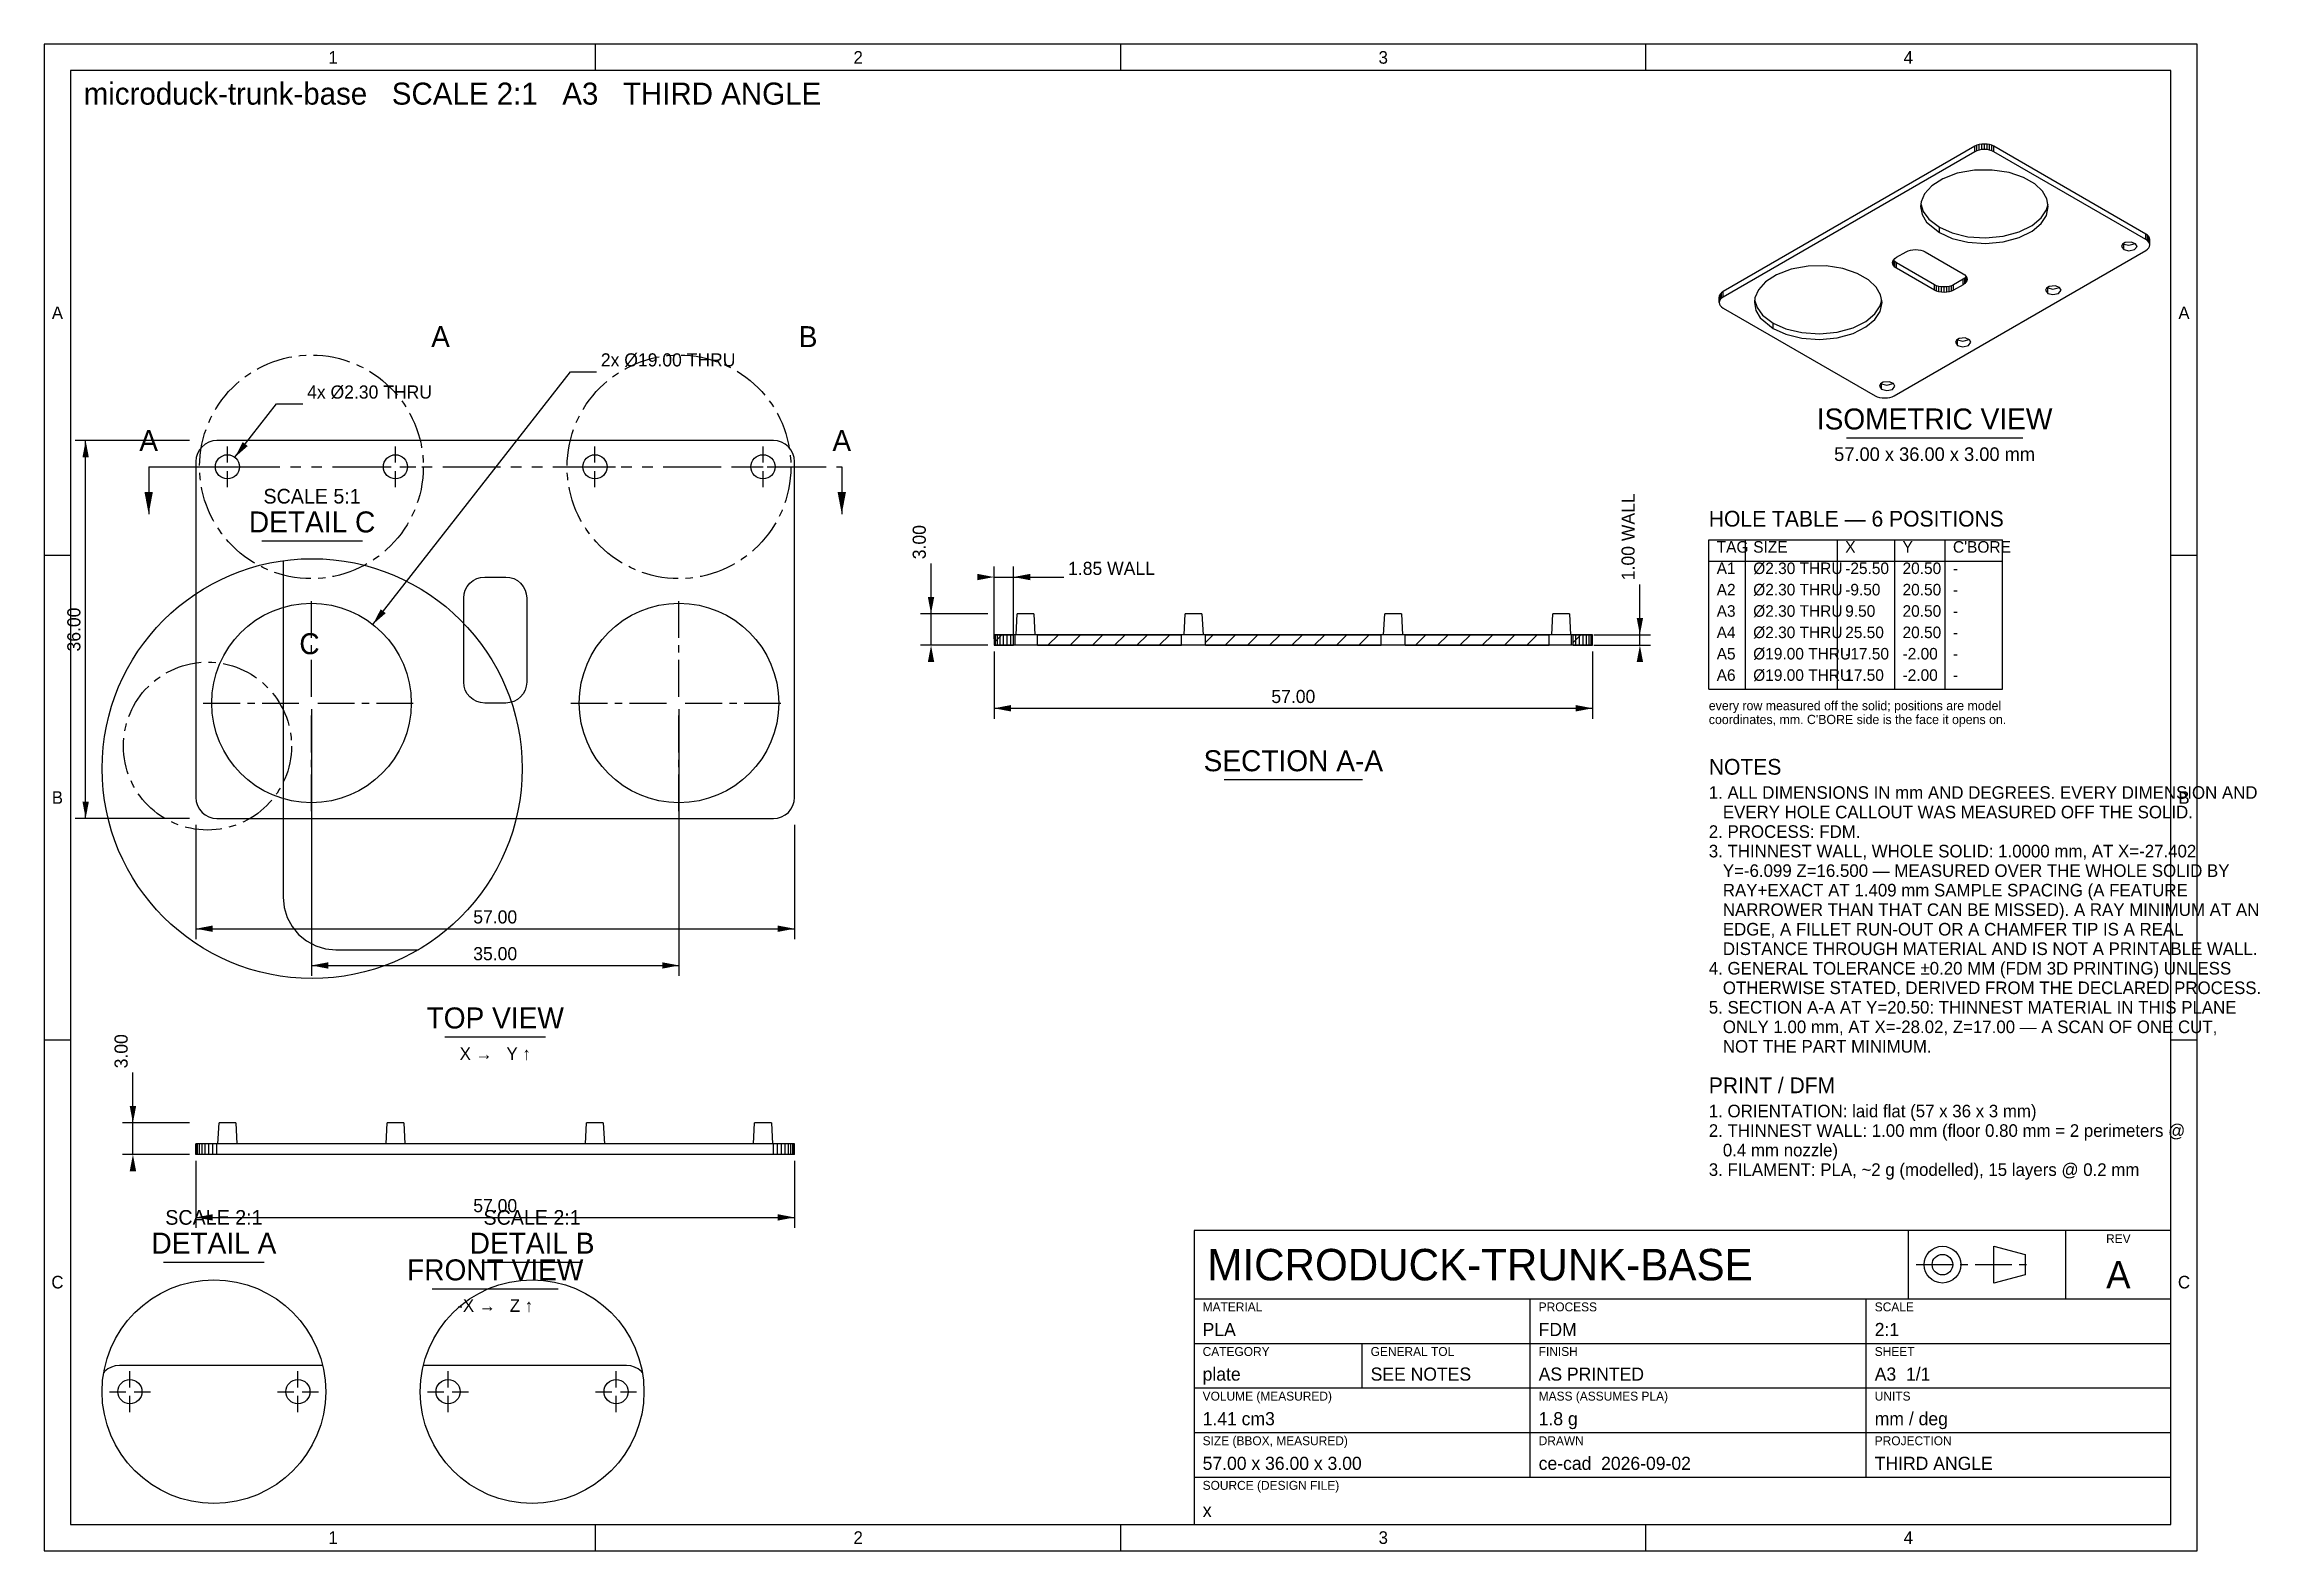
# Model space of a CAD drawing. Header units: millimetres. Extents: x 5 to 427, y 5 to 292.
import ezdxf
from ezdxf.enums import TextEntityAlignment as Align

# ---------------------------------------------------------------- set-up
doc = ezdxf.new("R2010")
doc.units = ezdxf.units.MM
doc.linetypes.add('CENTER', pattern=[11.2, 7, -1.4, 1.4, -1.4])
doc.linetypes.add('PHANTOM', pattern=[21, 11, -2, 2, -2, 2, -2])
for name, color, linetype in [('CENTER', 4, 'CENTER'), ('CUT', 1, 'PHANTOM'), ('CUTTHIN', 1, 'PHANTOM'), ('DIM', 3, 'CONTINUOUS'), ('FRAME', 7, 'CONTINUOUS'), ('HATCH', 5, 'CONTINUOUS'), ('SECTION', 7, 'CONTINUOUS'), ('TEXT', 3, 'CONTINUOUS'), ('TITLE', 7, 'CONTINUOUS'), ('VISIBLE', 7, 'CONTINUOUS')]:
    doc.layers.add(name, color=color, linetype=linetype)

msp = doc.modelspace()

# ---------------------------------------------------------------- linework, layer by layer
at = {"layer": 'CENTER'}
for p, q in [((39.875, 212.305), (39.875, 215.4)), ((71.875, 212.305), (71.875, 215.4)), ((109.875, 212.305), (109.875, 215.4)), ((141.875, 212.305), (141.875, 215.4)), ((35.975, 211.5), (39.07, 211.5)), ((40.68, 211.5), (43.775, 211.5)), ((67.975, 211.5), (71.07, 211.5)), ((72.68, 211.5), (75.775, 211.5)), ((105.975, 211.5), (109.07, 211.5)), ((110.68, 211.5), (113.775, 211.5)), ((137.975, 211.5), (141.07, 211.5)), ((142.68, 211.5), (145.775, 211.5)), ((39.875, 207.6), (39.875, 210.695)), ((71.875, 207.6), (71.875, 210.695)), ((109.875, 207.6), (109.875, 210.695)), ((141.875, 207.6), (141.875, 210.695)), ((55.875, 167.7), (55.875, 187.1)), ((125.875, 167.7), (125.875, 187.1)), ((35.275, 166.5), (54.675, 166.5)), ((55.875, 145.9), (55.875, 165.3)), ((57.075, 166.5), (76.475, 166.5)), ((105.275, 166.5), (124.675, 166.5)), ((125.875, 145.9), (125.875, 165.3)), ((127.075, 166.5), (146.475, 166.5)), ((361.5, 59.5), (383.75, 59.5)), ((21.3, 36.105), (21.3, 39.2)), ((53.3, 36.105), (53.3, 39.2)), ((81.9, 36.105), (81.9, 39.2)), ((113.9, 36.105), (113.9, 39.2)), ((17.4, 35.3), (20.495, 35.3)), ((21.3, 31.4), (21.3, 34.495)), ((22.105, 35.3), (25.2, 35.3)), ((49.4, 35.3), (52.495, 35.3)), ((53.3, 31.4), (53.3, 34.495)), ((54.105, 35.3), (57.2, 35.3)), ((78, 35.3), (81.095, 35.3)), ((81.9, 31.4), (81.9, 34.495)), ((82.705, 35.3), (85.8, 35.3)), ((110, 35.3), (113.095, 35.3)), ((113.9, 31.4), (113.9, 34.495)), ((114.705, 35.3), (117.8, 35.3))]:
    msp.add_line(p, q, dxfattribs=at)
for centre, radius in [((55.875, 211.5), 21.3), ((125.875, 211.5), 21.3), ((36.071, 158.302), 16)]:
    msp.add_circle(centre, radius, dxfattribs=at)
at = {"layer": 'CUT'}
for p, q in [((24.875, 211.5), (38.875, 211.5)), ((24.875, 211.5), (24.875, 202.5)), ((142.875, 211.5), (156.875, 211.5)), ((156.875, 211.5), (156.875, 202.5))]:
    msp.add_line(p, q, dxfattribs=at)
for points in [[(24.875, 202.5), (25.673, 206.7), (24.077, 206.7)], [(156.875, 202.5), (157.673, 206.7), (156.077, 206.7)]]:
    msp.add_solid(points, dxfattribs=at)
at = {"layer": 'CUTTHIN'}
msp.add_line((38.875, 211.5), (142.875, 211.5), dxfattribs=at)
at = {"layer": 'DIM'}
for p, q in [((67.572568, 181.472204), (105.193655, 229.625)), ((105.193655, 229.625), (110.193655, 229.625)), ((41.291021, 213.312425), (49.250428, 223.5)), ((49.250428, 223.5), (54.250428, 223.5)), ((32.675, 216.5), (10.875, 216.5)), ((12.875, 144.5), (12.875, 216.5)), ((173.875, 183.5), (173.875, 193.1)), ((185.875, 178.716669), (185.875, 192.5)), ((185.875, 190.5), (189.575, 190.5)), ((189.575, 178.716669), (189.575, 192.5)), ((189.575, 190.5), (199.175, 190.5)), ((308.875, 179.5), (308.875, 189.1)), ((184.675, 183.5), (171.875, 183.5)), ((173.875, 177.5), (173.875, 183.5)), ((184.675, 177.5), (171.875, 177.5)), ((300.124998, 179.5), (310.875, 179.5)), ((300.124998, 177.5), (310.875, 177.5)), ((308.875, 177.5), (308.875, 179.5)), ((185.875, 176.3), (185.875, 163.5)), ((299.875, 176.3), (299.875, 163.5)), ((55.875, 165.3), (55.875, 114.5)), ((125.875, 165.3), (125.875, 114.5)), ((185.875, 165.5), (299.875, 165.5)), ((32.675, 144.5), (10.875, 144.5)), ((33.875, 143.3), (33.875, 121.5)), ((147.875, 143.3), (147.875, 121.5)), ((33.875, 123.5), (147.875, 123.5)), ((55.875, 116.5), (125.875, 116.5)), ((21.875, 86.5), (21.875, 96.1)), ((32.675, 86.5), (19.875, 86.5)), ((21.875, 80.5), (21.875, 86.5)), ((32.675, 80.5), (19.875, 80.5)), ((33.875, 79.3), (33.875, 66.5)), ((147.875, 79.3), (147.875, 66.5)), ((33.875, 68.5), (147.875, 68.5))]:
    msp.add_line(p, q, dxfattribs=at)
for points in [[(12.875, 216.5), (12.267, 213.3), (13.483, 213.3)], [(41.291021, 213.312425), (43.740249, 215.459737), (42.782028, 216.208381)], [(185.875, 190.5), (182.675, 191.108), (182.675, 189.892)], [(189.575, 190.5), (192.775, 189.892), (192.775, 191.108)], [(173.875, 183.5), (174.483, 186.7), (173.267, 186.7)], [(67.572568, 181.472204), (70.021795, 183.619517), (69.063574, 184.368161)], [(308.875, 179.5), (309.483, 182.7), (308.267, 182.7)], [(173.875, 177.5), (173.267, 174.3), (174.483, 174.3)], [(308.875, 177.5), (308.267, 174.3), (309.483, 174.3)], [(185.875, 165.5), (189.075, 164.892), (189.075, 166.108)], [(299.875, 165.5), (296.675, 166.108), (296.675, 164.892)], [(12.875, 144.5), (13.483, 147.7), (12.267, 147.7)], [(33.875, 123.5), (37.075, 122.892), (37.075, 124.108)], [(147.875, 123.5), (144.675, 124.108), (144.675, 122.892)], [(55.875, 116.5), (59.075, 115.892), (59.075, 117.108)], [(125.875, 116.5), (122.675, 117.108), (122.675, 115.892)], [(21.875, 86.5), (22.483, 89.7), (21.267, 89.7)], [(21.875, 80.5), (21.267, 77.3), (22.483, 77.3)], [(33.875, 68.5), (37.075, 67.892), (37.075, 69.108)], [(147.875, 68.5), (144.675, 69.108), (144.675, 67.892)]]:
    msp.add_solid(points, dxfattribs=at)
at = {"layer": 'FRAME'}
for p, q in [((410, 287), (10, 287)), ((10, 287), (10, 10)), ((410, 10), (410, 287)), ((410, 66), (224, 66)), ((224, 66), (224, 10)), ((410, 10), (410, 66)), ((10, 10), (410, 10)), ((224, 10), (410, 10))]:
    msp.add_line(p, q, dxfattribs=at)
at = {"layer": 'HATCH'}
for p, q in [((185.875, 178.042644), (187.332356, 179.5)), ((189.574997, 177.5), (189.575, 177.500003)), ((196.119153, 177.5), (198.119153, 179.5)), ((200.361794, 177.5), (202.361794, 179.5)), ((204.604434, 177.5), (206.604434, 179.5)), ((208.847075, 177.5), (210.847075, 179.5)), ((213.089716, 177.5), (215.089716, 179.5)), ((217.332356, 177.5), (219.332356, 179.5)), ((221.574997, 177.5), (221.575, 177.500003)), ((226.175, 178.041128), (227.633872, 179.5)), ((229.876512, 177.5), (231.876512, 179.5)), ((234.119153, 177.5), (236.119153, 179.5)), ((238.361794, 177.5), (240.361794, 179.5)), ((242.604434, 177.5), (244.604434, 179.5)), ((246.847075, 177.5), (248.847075, 179.5)), ((251.089716, 177.5), (253.089716, 179.5)), ((255.332356, 177.5), (257.332356, 179.5)), ((259.574997, 177.5), (259.575, 177.500003)), ((266.119153, 177.5), (268.119153, 179.5)), ((270.361794, 177.5), (272.361794, 179.5)), ((274.604434, 177.5), (276.604434, 179.5)), ((278.847075, 177.5), (280.847075, 179.5)), ((283.089716, 177.5), (285.089716, 179.5)), ((287.332356, 177.5), (289.332356, 179.5)), ((291.574997, 177.5), (291.575, 177.500003)), ((296.175, 178.042644), (297.632356, 179.5)), ((299.874997, 177.5), (299.875, 177.500003))]:
    msp.add_line(p, q, dxfattribs=at)
at = {"layer": 'SECTION'}
for p, q in [((185.875, 179.5), (185.875, 177.5)), ((185.875, 179.5), (189.575, 179.5)), ((185.875, 177.5), (189.575, 177.5)), ((189.575, 177.5), (189.575, 179.5)), ((194.175, 177.5), (194.175, 179.5)), ((194.175, 179.5), (221.575, 179.5)), ((194.175, 177.5), (221.575, 177.5)), ((221.575, 177.5), (221.575, 179.5)), ((226.175, 177.5), (226.175, 179.5)), ((226.175, 179.5), (259.575, 179.5)), ((226.175, 177.5), (259.575, 177.5)), ((259.575, 177.5), (259.575, 179.5)), ((264.175, 177.5), (264.175, 179.5)), ((264.175, 179.5), (291.575, 179.5)), ((264.175, 177.5), (291.575, 177.5)), ((291.575, 177.5), (291.575, 179.5)), ((296.175, 177.5), (296.175, 179.5)), ((296.175, 179.5), (299.875, 179.5)), ((296.175, 177.5), (299.875, 177.5)), ((299.875, 177.5), (299.875, 179.5))]:
    msp.add_line(p, q, dxfattribs=at)
for centre, radius in [((56, 154), 40), ((37.3, 35.3), 21.3), ((97.9, 35.3), 21.3)]:
    msp.add_circle(centre, radius, dxfattribs=at)
at = {"layer": 'TEXT'}
for p, q in [((348.2, 217.01284), (381.8, 217.01284)), ((46.4, 197.4), (65.6, 197.4)), ((229.675, 151.9), (256.075, 151.9)), ((81.275, 102.9), (100.475, 102.9)), ((27.7, 60), (46.9, 60)), ((88.3, 60), (107.5, 60)), ((78.875, 54.9), (102.875, 54.9))]:
    msp.add_line(p, q, dxfattribs=at)
at = {"layer": 'TITLE'}
for p, q in [((415, 292), (5, 292)), ((5, 292), (5, 5)), ((110, 287), (110, 292)), ((210, 287), (210, 292)), ((310, 287), (310, 292)), ((415, 5), (415, 292)), ((5, 194.666667), (10, 194.666667)), ((322, 197.61284), (377.92, 197.61284)), ((322, 169.12284), (322, 197.61284)), ((328.96, 169.12284), (328.96, 197.61284)), ((346.48, 169.12284), (346.48, 197.61284)), ((357.4, 169.12284), (357.4, 197.61284)), ((367, 169.12284), (367, 197.61284)), ((377.92, 169.12284), (377.92, 197.61284)), ((410, 194.666667), (415, 194.666667)), ((322, 193.54284), (377.92, 193.54284)), ((322, 169.12284), (377.92, 169.12284)), ((5, 102.333333), (10, 102.333333)), ((410, 102.333333), (415, 102.333333)), ((360, 53), (360, 66)), ((390, 53), (390, 66)), ((376.3, 56), (376.3, 63)), ((376.3, 63), (382.25, 61.46)), ((382.25, 61.46), (382.25, 57.54)), ((382.25, 57.54), (376.3, 56)), ((224, 53), (410, 53)), ((288, 19), (288, 53)), ((352, 19), (352, 53)), ((224, 44.5), (410, 44.5)), ((256, 36), (256, 44.5)), ((224, 36), (410, 36)), ((224, 27.5), (410, 27.5)), ((224, 19), (410, 19)), ((110, 5), (110, 10)), ((210, 5), (210, 10)), ((310, 5), (310, 10)), ((5, 5), (415, 5))]:
    msp.add_line(p, q, dxfattribs=at)
for radius in [3.5, 1.96]:
    msp.add_circle((366.5, 59.5), radius, dxfattribs=at)
at = {"layer": 'VISIBLE'}
for p, q in [((372.688332, 272.56738), (324.74932, 244.889778)), ((372.688332, 271.522942), (324.74932, 243.845341)), ((373.076014, 272.751071), (372.688332, 272.56738)), ((372.688332, 271.522942), (372.688332, 272.56738)), ((373.076014, 271.706633), (372.688332, 271.522942)), ((373.518317, 272.887566), (373.076014, 272.751071)), ((373.076014, 271.706633), (373.076014, 272.751071)), ((373.518317, 271.843128), (373.076014, 271.706633)), ((373.998244, 272.971619), (373.518317, 272.887566)), ((373.518317, 271.843128), (373.518317, 272.887566)), ((373.998244, 271.927181), (373.518317, 271.843128)), ((374.497351, 273), (373.998244, 272.971619)), ((373.998244, 271.927181), (373.998244, 272.971619)), ((374.497351, 271.955562), (373.998244, 271.927181)), ((374.996459, 272.971619), (374.497351, 273)), ((374.497351, 271.955562), (374.497351, 273)), ((374.996459, 271.927181), (374.497351, 271.955562)), ((375.476386, 272.887566), (374.996459, 272.971619)), ((374.996459, 271.927181), (374.996459, 272.971619)), ((375.476386, 271.843128), (374.996459, 271.927181)), ((375.918689, 272.751071), (375.476386, 272.887566)), ((375.476386, 271.843128), (375.476386, 272.887566)), ((375.918689, 271.706633), (375.476386, 271.843128)), ((376.306371, 272.56738), (375.918689, 272.751071)), ((375.918689, 271.706633), (375.918689, 272.751071)), ((376.306371, 271.522942), (375.918689, 271.706633)), ((405.25068, 255.856375), (376.306371, 272.56738)), ((376.306371, 271.522942), (376.306371, 272.56738)), ((405.25068, 254.811937), (376.306371, 271.522942)), ((366.547644, 266.385038), (364.456486, 265.030563)), ((369.32144, 267.426367), (366.547644, 266.385038)), ((372.571942, 268.005965), (369.32144, 267.426367)), ((375.979205, 268.042231), (372.571942, 268.005965)), ((379.196008, 267.548919), (375.979205, 268.042231)), ((381.942873, 266.623474), (379.196008, 267.548919)), ((384.064093, 265.404891), (381.942873, 266.623474)), ((362.447342, 261.986148), (362.345238, 261.078564)), ((362.378947, 261.600783), (362.850623, 260.120705)), ((363.107273, 263.523966), (362.447342, 261.986148)), ((364.456486, 265.030563), (363.107273, 263.523966)), ((385.526272, 264.024566), (384.064093, 265.404891)), ((386.37144, 262.570753), (385.526272, 264.024566)), ((386.296701, 260.444788), (386.615756, 261.600783)), ((386.649465, 261.078564), (386.37144, 262.570753)), ((362.345238, 261.078564), (362.623263, 259.586375)), ((362.623263, 259.586375), (363.468431, 258.132563)), ((362.850623, 260.120705), (363.903384, 258.685866)), ((363.468431, 258.132563), (365.90451, 256.117485)), ((363.903384, 258.685866), (365.90451, 257.161922)), ((381.130854, 256.244496), (383.581124, 257.462568)), ((383.581124, 257.462568), (385.301599, 258.911456)), ((383.581124, 256.41813), (385.301599, 257.867018)), ((385.301599, 258.911456), (386.296701, 260.444788)), ((385.301599, 257.867018), (386.296701, 259.40035)), ((386.296701, 259.40035), (386.649465, 261.078564)), ((365.90451, 257.161922), (368.348524, 256.071397)), ((365.90451, 256.117485), (365.90451, 257.161922)), ((365.90451, 256.117485), (368.348524, 255.026959)), ((368.348524, 256.071397), (371.357314, 255.345244)), ((368.348524, 255.026959), (371.357314, 254.300806)), ((371.357314, 255.345244), (374.710107, 255.108051)), ((371.357314, 254.300806), (374.710107, 254.063614)), ((374.710107, 255.108051), (378.08338, 255.419414)), ((374.710107, 254.063614), (378.08338, 254.374977)), ((378.08338, 255.419414), (381.130854, 256.244496)), ((378.08338, 254.374977), (381.130854, 255.200058)), ((381.130854, 255.200058), (383.581124, 256.41813)), ((400.802354, 253.922347), (400.613851, 253.50639)), ((400.613851, 253.50639), (401.04471, 252.905838)), ((401.319554, 254.231701), (400.802354, 253.922347)), ((400.924794, 254.028609), (401.04471, 253.950276)), ((401.04471, 253.950276), (402.007179, 253.702706)), ((401.04471, 252.905838), (401.04471, 253.950276)), ((402.455676, 254.328278), (401.319554, 254.231701)), ((402.007179, 253.702706), (403.244998, 254.028609)), ((403.285564, 253.997094), (402.455676, 254.328278)), ((403.095617, 252.889296), (403.555941, 253.50639)), ((403.555941, 253.50639), (403.285564, 253.997094)), ((405.568842, 255.632547), (405.25068, 255.856375)), ((405.25068, 254.811937), (405.25068, 255.856375)), ((405.568842, 254.588109), (405.25068, 254.811937)), ((405.805258, 255.377183), (405.568842, 255.632547)), ((405.568842, 254.588109), (405.568842, 255.632547)), ((405.805258, 254.332745), (405.568842, 254.588109)), ((405.568842, 252.94689), (405.805258, 253.202254)), ((405.950842, 255.100097), (405.805258, 255.377183)), ((405.805258, 254.332745), (405.805258, 255.377183)), ((405.950842, 254.055659), (405.805258, 254.332745)), ((405.805258, 253.202254), (405.950842, 253.47934)), ((406, 254.811937), (405.950842, 255.100097)), ((405.950842, 254.055659), (405.950842, 255.100097)), ((406, 253.7675), (405.950842, 254.055659)), ((405.950842, 253.47934), (406, 253.7675)), ((406, 253.7675), (406, 254.811937)), ((337.663602, 249.148706), (334.889806, 248.107377)), ((340.914104, 249.728304), (337.663602, 249.148706)), ((344.321367, 249.76457), (340.914104, 249.728304)), ((347.53817, 249.271258), (344.321367, 249.76457)), ((350.285035, 248.345813), (347.53817, 249.271258)), ((357.014602, 250.373077), (357.06376, 250.661236)), ((357.06376, 250.084917), (357.014602, 250.373077)), ((357.06376, 250.661236), (357.209344, 250.938322)), ((357.06376, 250.084917), (357.06376, 250.661236)), ((357.209344, 249.807831), (357.06376, 250.084917)), ((357.209344, 250.852269), (357.186738, 250.895296)), ((357.209344, 250.938322), (357.44576, 251.193686)), ((357.44576, 250.596905), (357.209344, 250.852269)), ((357.209344, 249.807831), (357.209344, 250.852269)), ((357.44576, 249.552467), (357.209344, 249.807831)), ((357.311668, 225.04546), (405.25068, 252.723062)), ((357.44576, 251.193686), (357.763923, 251.417515)), ((357.763923, 250.373077), (357.44576, 250.596905)), ((357.44576, 249.552467), (357.44576, 250.596905)), ((357.763923, 249.328639), (357.44576, 249.552467)), ((357.763923, 251.417515), (359.572942, 252.461952)), ((365, 246.195326), (357.763923, 250.373077)), ((357.763923, 249.328639), (357.763923, 250.373077)), ((365, 245.150888), (357.763923, 249.328639)), ((359.572942, 252.461952), (359.960624, 252.645643)), ((359.960624, 252.645643), (360.402927, 252.782138)), ((360.402927, 252.782138), (360.882854, 252.866191)), ((360.882854, 252.866191), (361.381961, 252.894573)), ((361.381961, 252.894573), (361.881069, 252.866191)), ((361.881069, 252.866191), (362.360996, 252.782138)), ((362.360996, 252.782138), (362.803299, 252.645643)), ((362.803299, 252.645643), (363.190981, 252.461952)), ((363.190981, 252.461952), (370.427058, 248.284201)), ((401.04471, 252.905838), (402.007179, 252.658268)), ((402.007179, 252.658268), (403.095617, 252.889296)), ((405.25068, 252.723062), (405.568842, 252.94689)), ((324.74932, 244.889778), (324.431158, 244.66595)), ((324.74932, 243.845341), (324.74932, 244.889778)), ((331.449435, 245.246305), (330.789504, 243.708487)), ((332.798648, 246.752901), (331.449435, 245.246305)), ((334.889806, 248.107377), (332.798648, 246.752901)), ((352.406255, 247.12723), (350.285035, 248.345813)), ((353.868434, 245.746904), (352.406255, 247.12723)), ((354.713602, 244.293092), (353.868434, 245.746904)), ((365.387682, 246.011634), (365, 246.195326)), ((365, 245.150888), (365, 246.195326)), ((365.387682, 244.967197), (365, 245.150888)), ((365.829985, 245.87514), (365.387682, 246.011634)), ((365.387682, 244.967197), (365.387682, 246.011634)), ((365.829985, 244.830702), (365.387682, 244.967197)), ((366.309912, 245.791087), (365.829985, 245.87514)), ((365.829985, 244.830702), (365.829985, 245.87514)), ((366.309912, 244.746649), (365.829985, 244.830702)), ((366.809019, 245.762705), (366.309912, 245.791087)), ((366.309912, 244.746649), (366.309912, 245.791087)), ((366.809019, 244.718268), (366.309912, 244.746649)), ((367.308127, 245.791087), (366.809019, 245.762705)), ((366.809019, 244.718268), (366.809019, 245.762705)), ((367.308127, 244.746649), (366.809019, 244.718268)), ((367.788054, 245.87514), (367.308127, 245.791087)), ((367.308127, 244.746649), (367.308127, 245.791087)), ((367.788054, 244.830702), (367.308127, 244.746649)), ((368.230357, 246.011634), (367.788054, 245.87514)), ((367.788054, 244.830702), (367.788054, 245.87514)), ((368.230357, 244.967197), (367.788054, 244.830702)), ((368.618039, 246.195326), (368.230357, 246.011634)), ((368.230357, 244.967197), (368.230357, 246.011634)), ((368.618039, 245.150888), (368.230357, 244.967197)), ((370.427058, 247.239763), (368.618039, 246.195326)), ((370.427058, 246.195326), (368.618039, 245.150888)), ((368.618039, 245.150888), (368.618039, 246.195326)), ((370.427058, 248.284201), (370.74522, 248.060373)), ((370.74522, 247.463592), (370.427058, 247.239763)), ((370.427058, 246.195326), (370.427058, 247.239763)), ((370.74522, 246.419154), (370.427058, 246.195326)), ((370.74522, 248.060373), (370.981636, 247.805009)), ((370.981636, 247.718956), (370.74522, 247.463592)), ((370.74522, 246.419154), (370.74522, 247.463592)), ((370.981636, 246.674518), (370.74522, 246.419154)), ((370.981636, 247.805009), (371.12722, 247.527923)), ((371.004243, 247.761982), (370.981636, 247.718956)), ((370.981636, 246.674518), (370.981636, 247.718956)), ((371.12722, 246.951604), (370.981636, 246.674518)), ((371.12722, 247.527923), (371.176378, 247.239763)), ((371.12722, 246.951604), (371.12722, 247.527923)), ((371.176378, 247.239763), (371.12722, 246.951604)), ((386.3302, 245.566845), (386.141696, 245.150888)), ((386.141696, 245.150888), (386.572555, 244.550336)), ((386.8474, 245.876198), (386.3302, 245.566845)), ((386.452639, 245.673107), (386.572555, 245.594774)), ((386.572555, 245.594774), (387.535025, 245.347203)), ((386.572555, 244.550336), (386.572555, 245.594774)), ((387.983521, 245.972775), (386.8474, 245.876198)), ((387.535025, 245.347203), (388.772843, 245.673107)), ((388.813409, 245.641592), (387.983521, 245.972775)), ((388.623463, 244.533794), (389.083787, 245.150888)), ((389.083787, 245.150888), (388.813409, 245.641592)), ((324.049158, 244.1335), (324, 243.845341)), ((324, 242.800903), (324, 243.845341)), ((324.049158, 243.089063), (324, 242.800903)), ((324, 242.800903), (324.049158, 242.512743)), ((324.194742, 244.410586), (324.049158, 244.1335)), ((324.049158, 243.089063), (324.049158, 244.1335)), ((324.194742, 243.366148), (324.049158, 243.089063)), ((324.049158, 242.512743), (324.194742, 242.235657)), ((324.431158, 244.66595), (324.194742, 244.410586)), ((324.194742, 243.366148), (324.194742, 244.410586)), ((324.431158, 243.621512), (324.194742, 243.366148)), ((324.194742, 242.235657), (324.431158, 241.980293)), ((324.431158, 243.621512), (324.431158, 244.66595)), ((324.74932, 243.845341), (324.431158, 243.621512)), ((324.431158, 241.980293), (324.74932, 241.756465)), ((324.74932, 241.756465), (353.693629, 225.04546)), ((330.789504, 243.708487), (330.6874, 242.800903)), ((330.6874, 242.800903), (330.965425, 241.308714)), ((330.721109, 243.323122), (331.192785, 241.843044)), ((330.965425, 241.308714), (331.810593, 239.854901)), ((331.192785, 241.843044), (332.245546, 240.408205)), ((351.923286, 239.184907), (353.643761, 240.633794)), ((353.643761, 240.633794), (354.638863, 242.167126)), ((353.643761, 239.589357), (354.638863, 241.122689)), ((354.638863, 242.167126), (354.957918, 243.323122)), ((354.638863, 241.122689), (354.991627, 242.800903)), ((354.991627, 242.800903), (354.713602, 244.293092)), ((386.572555, 244.550336), (387.535025, 244.302766)), ((387.535025, 244.302766), (388.623463, 244.533794)), ((331.810593, 239.854901), (334.246672, 237.839823)), ((332.245546, 240.408205), (334.246672, 238.884261)), ((334.246672, 238.884261), (336.690686, 237.793735)), ((334.246672, 237.839823), (334.246672, 238.884261)), ((334.246672, 237.839823), (336.690686, 236.749298)), ((336.690686, 237.793735), (339.699476, 237.067582)), ((336.690686, 236.749298), (339.699476, 236.023144)), ((339.699476, 237.067582), (343.052269, 236.83039)), ((343.052269, 236.83039), (346.425542, 237.141753)), ((346.425542, 237.141753), (349.473016, 237.966834)), ((346.425542, 236.097315), (349.473016, 236.922397)), ((349.473016, 237.966834), (351.923286, 239.184907)), ((349.473016, 236.922397), (351.923286, 238.140469)), ((351.923286, 238.140469), (353.643761, 239.589357)), ((339.699476, 236.023144), (343.052269, 235.785952)), ((343.052269, 235.785952), (346.425542, 236.097315)), ((369.144516, 235.644686), (368.956013, 235.228729)), ((368.956013, 235.228729), (369.386872, 234.628177)), ((369.661716, 235.954039), (369.144516, 235.644686)), ((369.266956, 235.750948), (369.386872, 235.672615)), ((369.386872, 235.672615), (370.349341, 235.425044)), ((369.386872, 234.628177), (369.386872, 235.672615)), ((369.386872, 234.628177), (370.349341, 234.380607)), ((370.797838, 236.050616), (369.661716, 235.954039)), ((370.349341, 235.425044), (371.58716, 235.750948)), ((370.349341, 234.380607), (371.437779, 234.611635)), ((371.627726, 235.719433), (370.797838, 236.050616)), ((371.437779, 234.611635), (371.898103, 235.228729)), ((371.898103, 235.228729), (371.627726, 235.719433)), ((353.693629, 225.04546), (354.081311, 224.861769)), ((354.081311, 224.861769), (354.523614, 224.725274)), ((354.672362, 227.289184), (354.483858, 226.873227)), ((354.483858, 226.873227), (354.914717, 226.272675)), ((354.523614, 224.725274), (355.003541, 224.641221)), ((355.189562, 227.598537), (354.672362, 227.289184)), ((354.794801, 227.395445), (354.914717, 227.317113)), ((354.914717, 227.317113), (355.877187, 227.069542)), ((354.914717, 226.272675), (354.914717, 227.317113)), ((354.914717, 226.272675), (355.877187, 226.025104)), ((355.003541, 224.641221), (355.502649, 224.61284)), ((356.325683, 227.695114), (355.189562, 227.598537)), ((355.502649, 224.61284), (356.001756, 224.641221)), ((355.877187, 227.069542), (357.115005, 227.395445)), ((355.877187, 226.025104), (356.965625, 226.256132)), ((356.001756, 224.641221), (356.481683, 224.725274)), ((357.155571, 227.36393), (356.325683, 227.695114)), ((356.481683, 224.725274), (356.923986, 224.861769)), ((356.923986, 224.861769), (357.311668, 225.04546)), ((356.965625, 226.256132), (357.425949, 226.873227)), ((357.425949, 226.873227), (357.155571, 227.36393)), ((35.046573, 215.328427), (34.549122, 214.722281)), ((35.652719, 215.825878), (35.046573, 215.328427)), ((36.344266, 216.195518), (35.652719, 215.825878)), ((37.094639, 216.423141), (36.344266, 216.195518)), ((37.875, 216.5), (37.094639, 216.423141)), ((143.875, 216.5), (37.875, 216.5)), ((144.655361, 216.423141), (143.875, 216.5)), ((145.405734, 216.195518), (144.655361, 216.423141)), ((146.097281, 215.825878), (145.405734, 216.195518)), ((146.703427, 215.328427), (146.097281, 215.825878)), ((147.200878, 214.722281), (146.703427, 215.328427)), ((33.951859, 213.280361), (33.875, 212.5)), ((33.875, 212.5), (33.875, 148.5)), ((34.179482, 214.030734), (33.951859, 213.280361)), ((34.549122, 214.722281), (34.179482, 214.030734)), ((147.570518, 214.030734), (147.200878, 214.722281)), ((147.798141, 213.280361), (147.570518, 214.030734)), ((147.875, 212.5), (147.798141, 213.280361)), ((147.875, 148.5), (147.875, 212.5)), ((50.51, 193.621458), (50.51, 129.495)), ((86.652719, 189.825878), (87.344266, 190.195518)), ((87.344266, 190.195518), (88.094639, 190.423141)), ((88.094639, 190.423141), (88.875, 190.5)), ((88.875, 190.5), (92.875, 190.5)), ((92.875, 190.5), (93.655361, 190.423141)), ((93.655361, 190.423141), (94.405734, 190.195518)), ((94.405734, 190.195518), (95.097281, 189.825878)), ((84.875, 186.5), (84.951859, 187.280361)), ((84.875, 170.5), (84.875, 186.5)), ((84.951859, 187.280361), (85.179482, 188.030734)), ((85.179482, 188.030734), (85.549122, 188.722281)), ((85.549122, 188.722281), (86.046573, 189.328427)), ((86.046573, 189.328427), (86.652719, 189.825878)), ((95.097281, 189.825878), (95.703427, 189.328427)), ((95.703427, 189.328427), (96.200878, 188.722281)), ((96.200878, 188.722281), (96.570518, 188.030734)), ((96.570518, 188.030734), (96.798141, 187.280361)), ((96.798141, 187.280361), (96.875, 186.5)), ((96.875, 186.5), (96.875, 170.5)), ((190.076045, 179.5), (190.285, 183.5)), ((193.465, 183.5), (190.285, 183.5)), ((193.465, 183.5), (193.673955, 179.5)), ((222.076045, 179.5), (222.285, 183.5)), ((225.465, 183.5), (222.285, 183.5)), ((225.465, 183.5), (225.673955, 179.5)), ((260.076045, 179.5), (260.285, 183.5)), ((263.465, 183.5), (260.285, 183.5)), ((263.465, 183.5), (263.673955, 179.5)), ((292.076045, 179.5), (292.285, 183.5)), ((295.465, 183.5), (292.285, 183.5)), ((295.465, 183.5), (295.673955, 179.5)), ((185.951859, 179.5), (185.875, 179.5)), ((185.951859, 177.5), (185.875, 177.5)), ((186.179482, 179.5), (185.951859, 179.5)), ((185.951859, 177.5), (185.951859, 179.5)), ((186.179482, 177.5), (185.951859, 177.5)), ((186.549122, 179.5), (186.179482, 179.5)), ((186.179482, 177.5), (186.179482, 179.5)), ((186.549122, 177.5), (186.179482, 177.5)), ((187.046573, 179.5), (186.549122, 179.5)), ((186.549122, 177.5), (186.549122, 179.5)), ((187.046573, 177.5), (186.549122, 177.5)), ((187.652719, 179.5), (187.046573, 179.5)), ((187.046573, 177.5), (187.046573, 179.5)), ((187.652719, 177.5), (187.046573, 177.5)), ((188.344266, 179.5), (187.652719, 179.5)), ((187.652719, 177.5), (187.652719, 179.5)), ((188.344266, 177.5), (187.652719, 177.5)), ((189.094639, 179.5), (188.344266, 179.5)), ((188.344266, 177.5), (188.344266, 179.5)), ((189.094639, 177.5), (188.344266, 177.5)), ((189.875, 179.5), (189.094639, 179.5)), ((189.094639, 177.5), (189.094639, 179.5)), ((189.875, 177.5), (189.094639, 177.5)), ((295.875, 179.5), (189.875, 179.5)), ((189.875, 177.5), (189.875, 179.5)), ((295.875, 177.5), (189.875, 177.5)), ((296.655361, 179.5), (295.875, 179.5)), ((295.875, 177.5), (295.875, 179.5)), ((296.655361, 177.5), (295.875, 177.5)), ((297.405734, 179.5), (296.655361, 179.5)), ((296.655361, 177.5), (296.655361, 179.5)), ((297.405734, 177.5), (296.655361, 177.5)), ((298.097281, 179.5), (297.405734, 179.5)), ((297.405734, 177.5), (297.405734, 179.5)), ((298.097281, 177.5), (297.405734, 177.5)), ((298.703427, 179.5), (298.097281, 179.5)), ((298.097281, 177.5), (298.097281, 179.5)), ((298.703427, 177.5), (298.097281, 177.5)), ((299.200878, 179.5), (298.703427, 179.5)), ((298.703427, 177.5), (298.703427, 179.5)), ((299.200878, 177.5), (298.703427, 177.5)), ((299.570518, 179.5), (299.200878, 179.5)), ((299.200878, 177.5), (299.200878, 179.5)), ((299.570518, 177.5), (299.200878, 177.5)), ((299.798141, 179.5), (299.570518, 179.5)), ((299.570518, 177.5), (299.570518, 179.5)), ((299.798141, 177.5), (299.570518, 177.5)), ((299.875, 179.5), (299.798141, 179.5)), ((299.798141, 177.5), (299.798141, 179.5)), ((299.875, 177.5), (299.798141, 177.5)), ((84.951859, 169.719639), (84.875, 170.5)), ((85.179482, 168.969266), (84.951859, 169.719639)), ((85.549122, 168.277719), (85.179482, 168.969266)), ((96.570518, 168.969266), (96.200878, 168.277719)), ((96.798141, 169.719639), (96.570518, 168.969266)), ((96.875, 170.5), (96.798141, 169.719639)), ((86.046573, 167.671573), (85.549122, 168.277719)), ((86.652719, 167.174122), (86.046573, 167.671573)), ((87.344266, 166.804482), (86.652719, 167.174122)), ((88.094639, 166.576859), (87.344266, 166.804482)), ((88.875, 166.5), (88.094639, 166.576859)), ((92.875, 166.5), (88.875, 166.5)), ((93.655361, 166.576859), (92.875, 166.5)), ((94.405734, 166.804482), (93.655361, 166.576859)), ((95.097281, 167.174122), (94.405734, 166.804482)), ((95.703427, 167.671573), (95.097281, 167.174122)), ((96.200878, 168.277719), (95.703427, 167.671573)), ((33.875, 148.5), (33.951859, 147.719639)), ((33.951859, 147.719639), (34.179482, 146.969266)), ((147.570518, 146.969266), (147.798141, 147.719639)), ((147.798141, 147.719639), (147.875, 148.5)), ((34.179482, 146.969266), (34.549122, 146.277719)), ((34.549122, 146.277719), (35.046573, 145.671573)), ((35.046573, 145.671573), (35.652719, 145.174122)), ((35.652719, 145.174122), (36.344266, 144.804482)), ((36.344266, 144.804482), (37.094639, 144.576859)), ((37.094639, 144.576859), (37.875, 144.5)), ((37.875, 144.5), (143.875, 144.5)), ((143.875, 144.5), (144.655361, 144.576859)), ((144.655361, 144.576859), (145.405734, 144.804482)), ((145.405734, 144.804482), (146.097281, 145.174122)), ((146.097281, 145.174122), (146.703427, 145.671573)), ((146.703427, 145.671573), (147.200878, 146.277719)), ((147.200878, 146.277719), (147.570518, 146.969266)), ((50.51, 129.495), (50.702147, 127.544097)), ((50.702147, 127.544097), (51.271205, 125.668166)), ((51.271205, 125.668166), (52.195304, 123.939298)), ((52.195304, 123.939298), (53.438932, 122.423932)), ((53.438932, 122.423932), (54.954298, 121.180304)), ((54.954298, 121.180304), (56.683166, 120.256205)), ((56.683166, 120.256205), (58.559097, 119.687147)), ((58.559097, 119.687147), (60.51, 119.495)), ((60.51, 119.495), (76.233758, 119.495)), ((38.076045, 82.5), (38.285, 86.5)), ((41.465, 86.5), (38.285, 86.5)), ((41.465, 86.5), (41.673955, 82.5)), ((70.076045, 82.5), (70.285, 86.5)), ((73.465, 86.5), (70.285, 86.5)), ((73.465, 86.5), (73.673955, 82.5)), ((108.076045, 82.5), (108.285, 86.5)), ((111.465, 86.5), (108.285, 86.5)), ((111.465, 86.5), (111.673955, 82.5)), ((140.076045, 82.5), (140.285, 86.5)), ((143.465, 86.5), (140.285, 86.5)), ((143.465, 86.5), (143.673955, 82.5)), ((33.875, 80.5), (33.875, 82.5)), ((33.951859, 82.5), (33.875, 82.5)), ((33.951859, 80.5), (33.875, 80.5)), ((34.179482, 82.5), (33.951859, 82.5)), ((33.951859, 80.5), (33.951859, 82.5)), ((34.179482, 80.5), (33.951859, 80.5)), ((34.549122, 82.5), (34.179482, 82.5)), ((34.179482, 80.5), (34.179482, 82.5)), ((34.549122, 80.5), (34.179482, 80.5)), ((35.046573, 82.5), (34.549122, 82.5)), ((34.549122, 80.5), (34.549122, 82.5)), ((35.046573, 80.5), (34.549122, 80.5)), ((35.652719, 82.5), (35.046573, 82.5)), ((35.046573, 80.5), (35.046573, 82.5)), ((35.652719, 80.5), (35.046573, 80.5)), ((36.344266, 82.5), (35.652719, 82.5)), ((35.652719, 80.5), (35.652719, 82.5)), ((36.344266, 80.5), (35.652719, 80.5)), ((37.094639, 82.5), (36.344266, 82.5)), ((36.344266, 80.5), (36.344266, 82.5)), ((37.094639, 80.5), (36.344266, 80.5)), ((37.875, 82.5), (37.094639, 82.5)), ((37.094639, 80.5), (37.094639, 82.5)), ((37.875, 80.5), (37.094639, 80.5)), ((143.875, 82.5), (37.875, 82.5)), ((37.875, 80.5), (37.875, 82.5)), ((143.875, 80.5), (37.875, 80.5)), ((144.655361, 82.5), (143.875, 82.5)), ((143.875, 80.5), (143.875, 82.5)), ((144.655361, 80.5), (143.875, 80.5)), ((145.405734, 82.5), (144.655361, 82.5)), ((144.655361, 80.5), (144.655361, 82.5)), ((145.405734, 80.5), (144.655361, 80.5)), ((146.097281, 82.5), (145.405734, 82.5)), ((145.405734, 80.5), (145.405734, 82.5)), ((146.097281, 80.5), (145.405734, 80.5)), ((146.703427, 82.5), (146.097281, 82.5)), ((146.097281, 80.5), (146.097281, 82.5)), ((146.703427, 80.5), (146.097281, 80.5)), ((147.200878, 82.5), (146.703427, 82.5)), ((146.703427, 80.5), (146.703427, 82.5)), ((147.200878, 80.5), (146.703427, 80.5)), ((147.570518, 82.5), (147.200878, 82.5)), ((147.200878, 80.5), (147.200878, 82.5)), ((147.570518, 80.5), (147.200878, 80.5)), ((147.798141, 82.5), (147.570518, 82.5)), ((147.570518, 80.5), (147.570518, 82.5)), ((147.798141, 80.5), (147.570518, 80.5)), ((147.875, 82.5), (147.798141, 82.5)), ((147.798141, 80.5), (147.798141, 82.5)), ((147.875, 80.5), (147.798141, 80.5)), ((147.875, 80.5), (147.875, 82.5)), ((16.471573, 39.128427), (16.312362, 38.934429)), ((17.077719, 39.625878), (16.471573, 39.128427)), ((17.769266, 39.995518), (17.077719, 39.625878)), ((18.519639, 40.223141), (17.769266, 39.995518)), ((19.3, 40.3), (18.519639, 40.223141)), ((58.00483, 40.3), (19.3, 40.3)), ((115.9, 40.3), (77.19517, 40.3)), ((116.680361, 40.223141), (115.9, 40.3)), ((117.430734, 39.995518), (116.680361, 40.223141)), ((118.122281, 39.625878), (117.430734, 39.995518)), ((118.728427, 39.128427), (118.122281, 39.625878)), ((118.887638, 38.934429), (118.728427, 39.128427))]:
    msp.add_line(p, q, dxfattribs=at)
for centre, radius in [((39.875, 211.5), 2.3), ((71.875, 211.5), 2.3), ((109.875, 211.5), 2.3), ((141.875, 211.5), 2.3), ((55.875, 166.5), 19), ((125.875, 166.5), 19), ((21.3, 35.3), 2.3), ((53.3, 35.3), 2.3), ((81.9, 35.3), 2.3), ((113.9, 35.3), 2.3)]:
    msp.add_circle(centre, radius, dxfattribs=at)

# ---------------------------------------------------------------- texts
at = {"layer": 'TEXT'}
for s, height, p in [('microduck-trunk-base   SCALE 2:1   A3   THIRD ANGLE', 4.2, (12.5, 280.5)), ('A', 4, (78.675, 234.3)), ('B', 4, (148.675, 234.3)), ('2x Ø19.00 THRU', 2.5, (110.993655, 230.625)), ('4x Ø2.30 THRU', 2.5, (55.050428, 224.5)), ('HOLE TABLE — 6 POSITIONS', 3, (322, 200.11284)), ('1.85 WALL', 2.5, (199.975, 190.9)), ('A1', 2.2, (323.5, 191.07284)), ('Ø2.30 THRU', 2.2, (330.46, 191.07284)), ('-25.50', 2.2, (347.98, 191.07284)), ('20.50', 2.2, (358.9, 191.07284)), ('-', 2.2, (368.5, 191.07284)), ('A2', 2.2, (323.5, 187.00284)), ('Ø2.30 THRU', 2.2, (330.46, 187.00284)), ('-9.50', 2.2, (347.98, 187.00284)), ('20.50', 2.2, (358.9, 187.00284)), ('-', 2.2, (368.5, 187.00284)), ('A3', 2.2, (323.5, 182.93284)), ('Ø2.30 THRU', 2.2, (330.46, 182.93284)), ('9.50', 2.2, (347.98, 182.93284)), ('20.50', 2.2, (358.9, 182.93284)), ('-', 2.2, (368.5, 182.93284)), ('C', 4, (53.571, 175.802)), ('A4', 2.2, (323.5, 178.86284)), ('Ø2.30 THRU', 2.2, (330.46, 178.86284)), ('25.50', 2.2, (347.98, 178.86284)), ('20.50', 2.2, (358.9, 178.86284)), ('-', 2.2, (368.5, 178.86284)), ('A5', 2.2, (323.5, 174.79284)), ('Ø19.00 THRU', 2.2, (330.46, 174.79284)), ('Ø19.00 THRU', 2.2, (330.46, 170.72284)), ('-17.50', 2.2, (347.98, 174.79284)), ('-2.00', 2.2, (358.9, 174.79284)), ('-', 2.2, (368.5, 174.79284)), ('A6', 2.2, (323.5, 170.72284)), ('17.50', 2.2, (347.98, 170.72284)), ('-2.00', 2.2, (358.9, 170.72284)), ('-', 2.2, (368.5, 170.72284)), ('NOTES', 3, (322, 152.847368)), ('1. ALL DIMENSIONS IN mm AND DEGREES. EVERY DIMENSION AND', 2.4, (322, 148.247368)), ('   EVERY HOLE CALLOUT WAS MEASURED OFF THE SOLID.', 2.4, (322, 144.527368)), ('3. THINNEST WALL, WHOLE SOLID: 1.0000 mm, AT X=-27.402', 2.4, (322, 137.087368)), ('2. PROCESS: FDM.', 2.4, (322, 140.807368)), ('   Y=-6.099 Z=16.500 — MEASURED OVER THE WHOLE SOLID BY', 2.4, (322, 133.367368)), ('   RAY+EXACT AT 1.409 mm SAMPLE SPACING (A FEATURE', 2.4, (322, 129.647368)), ('   NARROWER THAN THAT CAN BE MISSED). A RAY MINIMUM AT AN', 2.4, (322, 125.927368)), ('   EDGE, A FILLET RUN-OUT OR A CHAMFER TIP IS A REAL', 2.4, (322, 122.207368)), ('   DISTANCE THROUGH MATERIAL AND IS NOT A PRINTABLE WALL.', 2.4, (322, 118.487368)), ('4. GENERAL TOLERANCE ±0.20 MM (FDM 3D PRINTING) UNLESS', 2.4, (322, 114.767368)), ('5. SECTION A-A AT Y=20.50: THINNEST MATERIAL IN THIS PLANE', 2.4, (322, 107.327368)), ('   OTHERWISE STATED, DERIVED FROM THE DECLARED PROCESS.', 2.4, (322, 111.047368)), ('   ONLY 1.00 mm, AT X=-28.02, Z=17.00 — A SCAN OF ONE CUT,', 2.4, (322, 103.607368)), ('   NOT THE PART MINIMUM.', 2.4, (322, 99.887368)), ('PRINT / DFM', 3, (322, 92.167368)), ('1. ORIENTATION: laid flat (57 x 36 x 3 mm)', 2.4, (322, 87.567368)), ('2. THINNEST WALL: 1.00 mm (floor 0.80 mm = 2 perimeters @', 2.4, (322, 83.847368)), ('   0.4 mm nozzle)', 2.4, (322, 80.127368)), ('3. FILAMENT: PLA, ~2 g (modelled), 15 layers @ 0.2 mm', 2.4, (322, 76.407368)), ('PLA', 2.5, (225.6, 45.9)), ('FDM', 2.5, (289.6, 45.9)), ('2:1', 2.5, (353.6, 45.9)), ('plate', 2.5, (225.6, 37.4)), ('SEE NOTES', 2.5, (257.6, 37.4)), ('AS PRINTED', 2.5, (289.6, 37.4)), ('A3  1/1', 2.5, (353.6, 37.4)), ('1.41 cm3', 2.5, (225.6, 28.9)), ('1.8 g', 2.5, (289.6, 28.9)), ('mm / deg', 2.5, (353.6, 28.9)), ('57.00 x 36.00 x 3.00', 2.5, (225.6, 20.4)), ('ce-cad  2026-09-02', 2.5, (289.6, 20.4)), ('THIRD ANGLE', 2.5, (353.6, 20.4)), ('x', 2.6, (225.6, 11.4))]:
    msp.add_text(s, height=height, dxfattribs=at).set_placement(p)
for s, height, p in [('ISOMETRIC VIEW', 4, (365, 218.61284)), ('57.00 x 36.00 x 3.00 mm', 2.6, (365, 212.61284)), ('SCALE 5:1', 2.8, (56, 204.5)), ('DETAIL C', 4, (56, 199)), ('57.00', 2.5, (242.875, 166.5)), ('SECTION A-A', 4, (242.875, 153.5)), ('57.00', 2.5, (90.875, 124.5)), ('35.00', 2.5, (90.875, 117.5)), ('TOP VIEW', 4, (90.875, 104.5)), ('X →   Y ↑', 2.4, (90.875, 98.5)), ('57.00', 2.5, (90.875, 69.5)), ('SCALE 2:1', 2.8, (37.3, 67.1)), ('SCALE 2:1', 2.8, (97.9, 67.1)), ('DETAIL A', 4, (37.3, 61.6)), ('DETAIL B', 4, (97.9, 61.6)), ('FRONT VIEW', 4, (90.875, 56.5)), ('A', 5.2, (400, 55)), ('-X →   Z ↑', 2.4, (90.875, 50.5))]:
    msp.add_text(s, height=height, dxfattribs=at).set_placement(p, align=Align.CENTER)
for p in [(24.875, 216.5), (156.875, 216.5)]:
    msp.add_text('A', height=4, dxfattribs=at).set_placement(p, align=Align.MIDDLE_CENTER)
for s, p in [('1.00 WALL', (307.875, 189.9)), ('3.00', (172.875, 193.9)), ('3.00', (20.875, 96.9))]:
    msp.add_text(s, height=2.5, rotation=90, dxfattribs=at).set_placement(p)
msp.add_text('36.00', height=2.5, rotation=90, dxfattribs=at).set_placement((11.875, 180.5), align=Align.CENTER)
msp.add_text('MICRODUCK-TRUNK-BASE', height=6, dxfattribs=at).set_placement((226.5, 59.5), align=Align.MIDDLE_LEFT)
at = {"layer": 'TITLE'}
for s, p in [('1', (60, 289.5)), ('2', (160, 289.5)), ('3', (260, 289.5)), ('4', (360, 289.5)), ('A', (7.5, 240.833333)), ('A', (412.5, 240.833333)), ('B', (7.5, 148.5)), ('B', (412.5, 148.5)), ('C', (7.5, 56.166667)), ('C', (412.5, 56.166667)), ('1', (60, 7.5)), ('2', (160, 7.5)), ('3', (260, 7.5)), ('4', (360, 7.5))]:
    msp.add_text(s, height=2.4, dxfattribs=at).set_placement(p, align=Align.MIDDLE_CENTER)
for s, height, p in [('TAG', 2.2, (323.5, 195.14284)), ('SIZE', 2.2, (330.46, 195.14284)), ('X', 2.2, (347.98, 195.14284)), ('Y', 2.2, (358.9, 195.14284)), ("C'BORE", 2.2, (368.5, 195.14284)), ('every row measured off the solid; positions are model', 1.7585, (322, 165.12284)), ("coordinates, mm. C'BORE side is the face it opens on.", 1.7585, (322, 162.485104)), ('MATERIAL', 1.7, (225.6, 50.6)), ('PROCESS', 1.7, (289.6, 50.6)), ('SCALE', 1.7, (353.6, 50.6)), ('CATEGORY', 1.7, (225.6, 42.1)), ('GENERAL TOL', 1.7, (257.6, 42.1)), ('FINISH', 1.7, (289.6, 42.1)), ('SHEET', 1.7, (353.6, 42.1)), ('VOLUME (MEASURED)', 1.7, (225.6, 33.6)), ('MASS (ASSUMES PLA)', 1.7, (289.6, 33.6)), ('UNITS', 1.7, (353.6, 33.6)), ('SIZE (BBOX, MEASURED)', 1.7, (225.6, 25.1)), ('DRAWN', 1.7, (289.6, 25.1)), ('PROJECTION', 1.7, (353.6, 25.1)), ('SOURCE (DESIGN FILE)', 1.7, (225.6, 16.6))]:
    msp.add_text(s, height=height, dxfattribs=at).set_placement(p)
msp.add_text('REV', height=1.7, dxfattribs=at).set_placement((400, 63.6), align=Align.CENTER)

doc.saveas('drawing.dxf')
